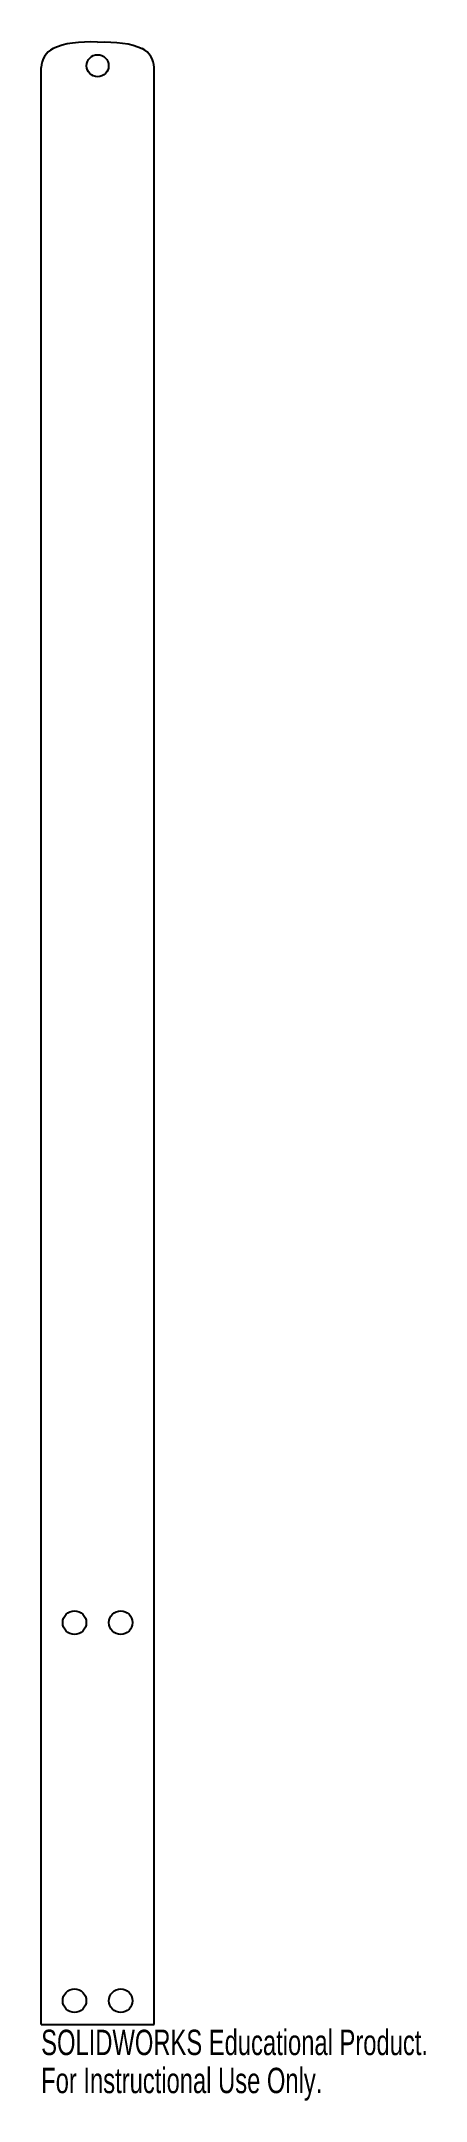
# Model space of a CAD drawing. Header units: millimetres. Extents: x -11 to 63, y -85 to 307.
import ezdxf

# ---------------------------------------------------------------- set-up
doc = ezdxf.new("R2010")
doc.units = ezdxf.units.MM
doc.styles.add('SLDTEXTSTYLE0', font='TXT', dxfattribs={"width": 0.7})

msp = doc.modelspace()

# ---------------------------------------------------------------- linework, layer by layer
at = {"color": 7, "linetype": 'Continuous', "lineweight": 25}
for p, q in [((-10.75, -70.36), (-10.75, 302.3)), ((10.75, -70.36), (10.75, 302.3)), ((-10.75, -70.36), (10.75, -70.36))]:
    msp.add_line(p, q, dxfattribs=at)
for centre, radius in [((0, 302.64), 2.1), ((-4.4, 6.14), 2.25), ((4.4, 6.14), 2.25), ((-4.4, -65.86), 2.25), ((4.4, -65.86), 2.25)]:
    msp.add_circle(centre, radius, dxfattribs=at)
for centre, start, end in [((-6.75, 302.3), 115.4713, 180), ((6.75, 302.3), 0, 64.5287)]:
    msp.add_arc(centre, 4, start, end, dxfattribs=at)
for points in [[(0, 307.14), (-3.53, 307.33), (-6.35, 306.92), (-8.47, 305.91)], [(0, 307.14), (3.53, 307.33), (6.35, 306.92), (8.47, 305.91)]]:
    msp.add_open_spline(points, degree=3, dxfattribs=at)

# ---------------------------------------------------------------- texts
at = {"color": 7, "linetype": 'Continuous', "char_height": 4.8336, "attachment_point": 1, "style": 'SLDTEXTSTYLE0'}
for s, insert in [('SOLIDWORKS Educational Product.', (-10.75, -71.38)), ('For Instructional Use Only.', (-10.75, -78.63))]:
    msp.add_mtext(s, dxfattribs=dict(at, insert=insert))

doc.saveas('drawing.dxf')
